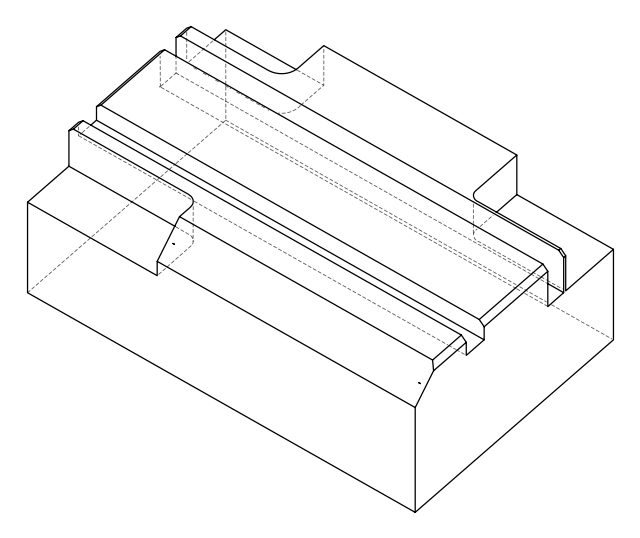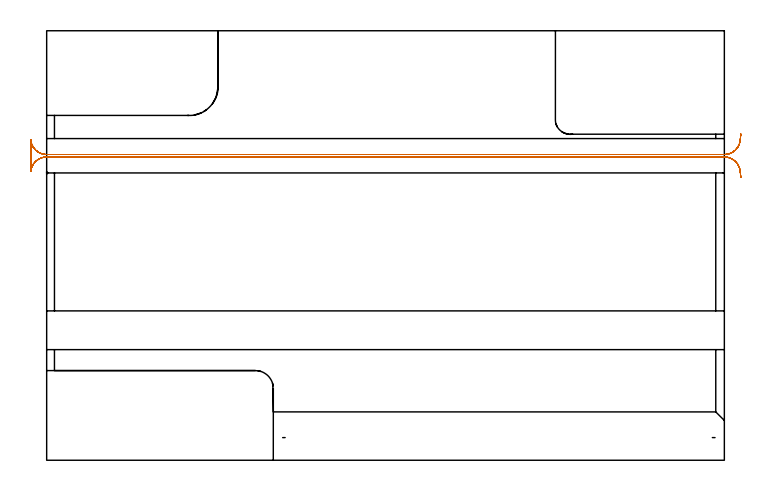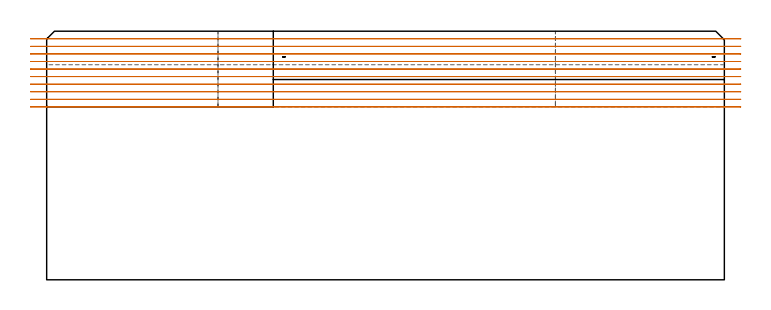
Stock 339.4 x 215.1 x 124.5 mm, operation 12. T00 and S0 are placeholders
(PLAN: 12 operations, 3 tool changes, 80.7 min)
(1 AREA_MILL | FG_CHAMFER_SURFACE | UGT0205_001 | 1.27 min | 694 mm3)
(2 AREA_MILL_1 | FG_CHAMFER_SURFACE_1 | UGT0205_001 | 1.26 min | 567 mm3)
(3 AREA_MILL_2 | FG_CHAMFER_SURFACE_2 | UGT0205_001 | 0.7 min | 382 mm3)
(4 AREA_MILL_3 | FG_CHAMFER_SURFACE_3 | UGT0205_001 | 0.33 min | 122 mm3)
(5 AREA_MILL_4 | FG_CHAMFER_SURFACE_4 | UGT0205_001 | 0.19 min | 75 mm3)
(6 AREA_MILL_5 | FG_CHAMFER_SURFACE_5 | UGT0205_001 | 0.34 min | 129 mm3)
(7 AREA_MILL_6 | FG_CHAMFER_SURFACE_6 | UGT0205_001 | 16.58 min | 68513 mm3)
(8 MILL_CORNER_NOTCH_RECTANGULAR | CORNER_NOTCH_RECTANGULAR | NXT0201_012 | Follow Part, ap 4, ae 75% | 8.8 min | 136198 mm3)
(9 MILL_CORNER_NOTCH_RECTANGULAR_1 | CORNER_NOTCH_RECTANGULAR_1 | NXT0201_011 | Follow Part, ap 3, ae 75% | 17.13 min | 165657 mm3)
(10 MILL_CORNER_NOTCH_RECTANGULAR_2 | CORNER_NOTCH_RECTANGULAR_2 | NXT0201_012 | Follow Part, ap 4, ae 75% | 11.37 min | 190075 mm3)
(11 MILL_RECTANGULAR_SLOT | SLOT_RECTANGULAR | NXT0201_012 | Follow Part, ap 4, ae 75% | 7.57 min | 110506 mm3)
(12 MILL_RECTANGULAR_SLOT_1 | SLOT_RECTANGULAR_1 | NXT0201_012 | Follow Part, ap 4, ae 75% | 15.11 min | 221188 mm3)
(TOOL UGT0205_001 | Chamfer Mill 20 x 3 x 45 deg. | D20 FL50 Z2)
(TOOL NXT0201_012 | ENDMILL 16mm [2P460-1600-NA 1630] | D16 FL38 Z6)
(TOOL NXT0201_011 | ENDMILL 12mm [2P460-1200-NA 1630] | D12 FL38 Z6)
(OP 12 MILL_RECTANGULAR_SLOT_1)
G17 G21 G94 G90
T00 M6
G54
G17 G0 G90 X347.672 Y163.238 S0 M3
G43 Z134.5 H1
Z120.71
G94 G1 X347.355 Y160.255 F250.
G2 X339.4 Y153.1 R8. F500.
G1 X0.
G2 X-7.97 Y160.408 R8.
G1 X-8.
Y144.592
X-7.97
G2 X0. Y151.9 R8.
G1 X339.4
G2 X347.354 Y144.759 R8.
G1 X347.676 Y141.776 F250.
G0 X347.63 Y163.397 Z116.92
G1 X347.37 Y160.408
G2 X339.4 Y153.1 R8. F500.
G1 X0.
G2 X-7.97 Y160.408 R8.
G1 X-8.
Y144.592
X-7.97
G2 X0. Y151.9 R8.
G1 X339.4
G2 X347.37 Y144.592 R8.
G1 X347.63 Y141.603 F250.
G0 Y163.397 Z113.13
G1 X347.37 Y160.408
G2 X339.4 Y153.1 R8. F500.
G1 X0.
G2 X-7.97 Y160.408 R8.
G1 X-8.
Y144.592
X-7.97
G2 X0. Y151.9 R8.
G1 X339.4
G2 X347.37 Y144.592 R8.
G1 X347.63 Y141.603 F250.
G0 Y163.397 Z109.34
G1 X347.37 Y160.408
G2 X339.4 Y153.1 R8. F500.
G1 X0.
G2 X-7.97 Y160.408 R8.
G1 X-8.
Y144.592
X-7.97
G2 X0. Y151.9 R8.
G1 X339.4
G2 X347.37 Y144.592 R8.
G1 X347.63 Y141.603 F250.
G0 Y163.397 Z105.55
G1 X347.37 Y160.408
G2 X339.4 Y153.1 R8. F500.
G1 X0.
G2 X-7.97 Y160.408 R8.
G1 X-8.
Y144.592
X-7.97
G2 X0. Y151.9 R8.
G1 X339.4
G2 X347.37 Y144.592 R8.
G1 X347.63 Y141.603 F250.
G0 Y163.397 Z101.76
G1 X347.37 Y160.408
G2 X339.4 Y153.1 R8. F500.
G1 X0.
G2 X-7.97 Y160.408 R8.
G1 X-8.
Y144.592
X-7.97
G2 X0. Y151.9 R8.
G1 X339.4
G2 X347.37 Y144.592 R8.
G1 X347.63 Y141.603 F250.
G0 Y163.397 Z97.97
G1 X347.37 Y160.408
G2 X339.4 Y153.1 R8. F500.
G1 X0.
G2 X-7.97 Y160.408 R8.
G1 X-8.
Y144.592
X-7.97
G2 X0. Y151.9 R8.
G1 X339.4
G2 X347.37 Y144.592 R8.
G1 X347.63 Y141.603 F250.
G0 Y163.397 Z94.18
G1 X347.37 Y160.408
G2 X339.4 Y153.1 R8. F500.
G1 X0.
G2 X-7.97 Y160.408 R8.
G1 X-8.
Y144.592
X-7.97
G2 X0. Y151.9 R8.
G1 X339.4
G2 X347.37 Y144.592 R8.
G1 X347.63 Y141.603 F250.
G0 Y163.397 Z90.39
G1 X347.37 Y160.408
G2 X339.4 Y153.1 R8. F500.
G1 X0.
G2 X-7.97 Y160.408 R8.
G1 X-8.
Y144.592
X-7.97
G2 X0. Y151.9 R8.
G1 X339.4
G2 X347.37 Y144.592 R8.
G1 X347.63 Y141.603 F250.
G0 Y163.397 Z86.6
G1 X347.37 Y160.408
G2 X339.4 Y153.1 R8. F500.
G1 X0.
G2 X-7.97 Y160.408 R8.
G1 X-8.
Y144.592
X-7.97
G2 X0. Y151.9 R8.
G1 X339.4
G2 X347.37 Y144.592 R8.
G1 X347.63 Y141.603 F250.
G0 Z134.5
M5
M2
